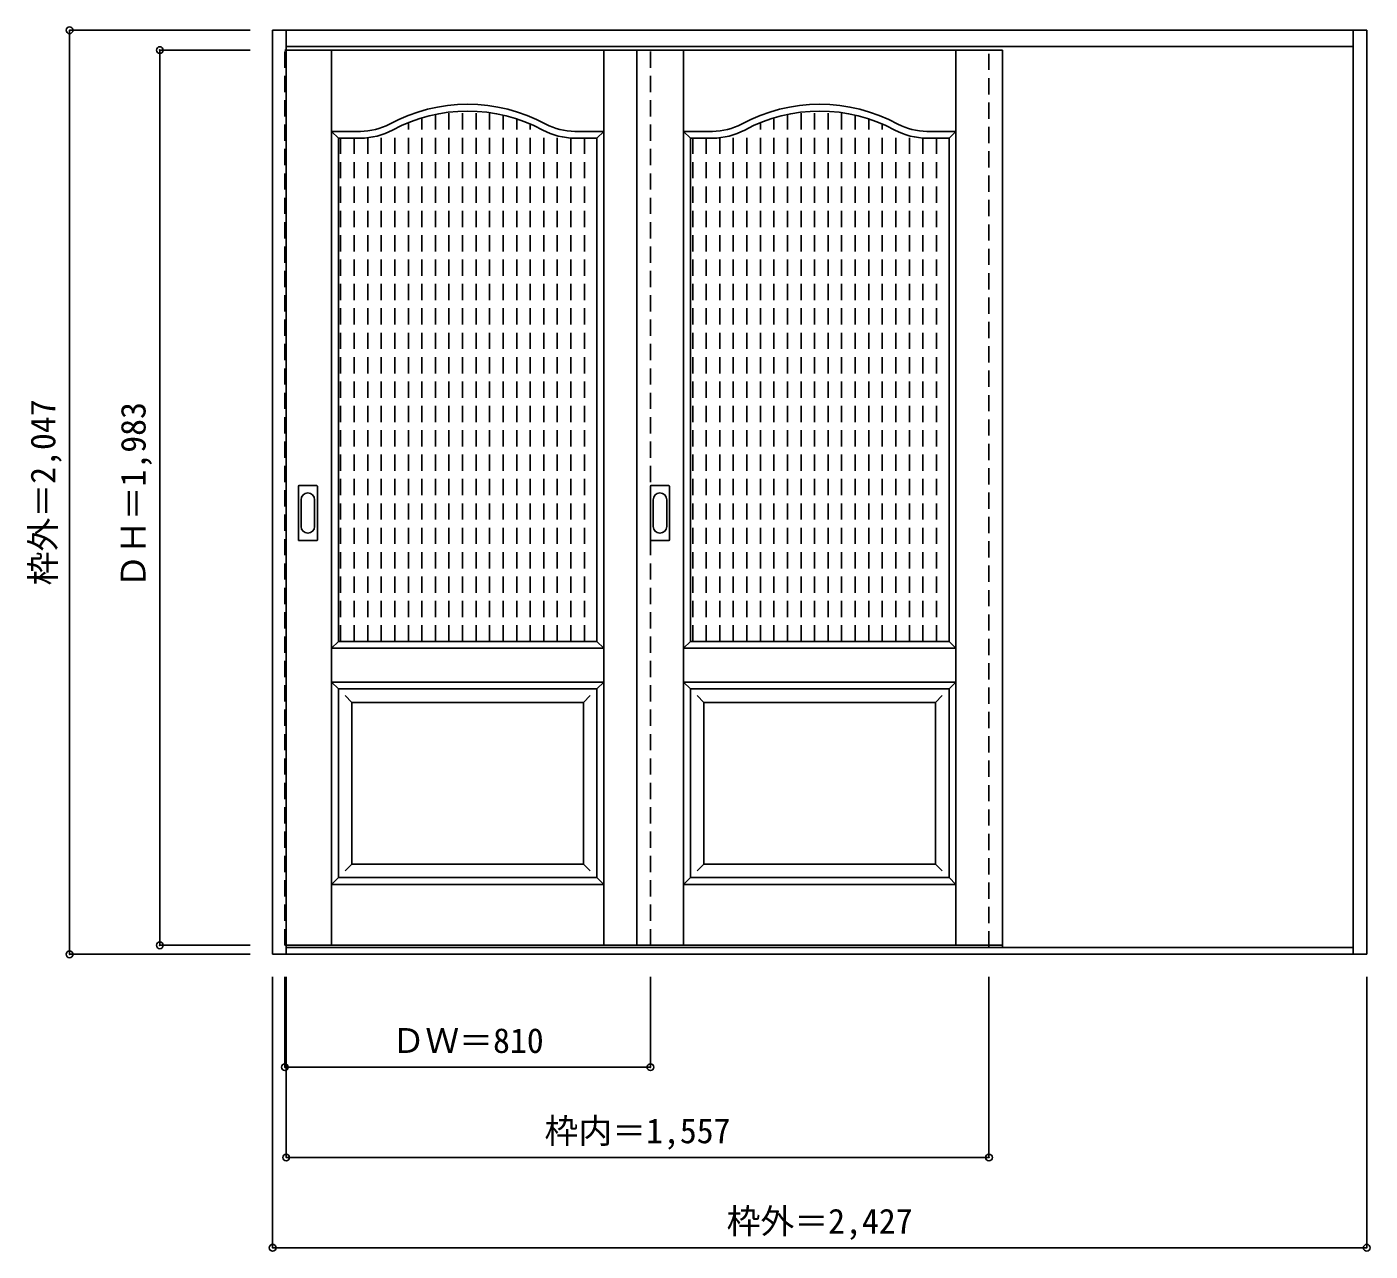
# Model space of a CAD drawing. Units: millimetres, scale not verified. Extents: x -1262 to 1714, y -1555 to 1157.
import ezdxf
from ezdxf.enums import TextEntityAlignment as Align

# ---------------------------------------------------------------- set-up
doc = ezdxf.new("R2010")
doc.units = ezdxf.units.MM
doc.header["$LTSCALE"] = 30
doc.header["$PDMODE"] = 32
doc.header["$PDSIZE"] = 15
doc.linetypes.add('DASHED1', pattern=[1.8, 1.2, -0.6])
doc.layers.add('0-0', color=7, linetype='Continuous')
doc.layers.add('0-1_寸法', color=7, linetype='Continuous')
doc.styles.add('ＭＳ ゴシック', font='')
doc.styles.get('ＭＳ ゴシック').set_extended_font_data('MS Gothic')

msp = doc.modelspace()

# ---------------------------------------------------------------- linework, layer by layer
at = {"layer": '0-0', "color": 3}
for p, q in [((-717.66, -897.12), (-717.66, 1149.88)), ((-717.66, 1149.88), (1706.34, 1149.88)), ((-687.66, -897.12), (-687.66, 1149.88)), ((1676.34, -897.12), (1676.34, 1149.88)), ((1706.34, -897.12), (1706.34, 1149.88)), ((-687.66, 1113.88), (1676.34, 1113.88)), ((-687.66, 1105.88), (899.34, 1105.88)), ((89.34, 1105.88), (89.34, -877.12)), ((0.84, 910.88), (-48.17, 910.88)), ((0.84, -204.12), (0.84, 910.88)), ((780.84, 910.88), (731.83, 910.88)), ((780.84, -204.12), (780.84, 910.88)), ((-660.66, 20.88), (-660.66, 139.88)), ((-620.16, 141.38), (-659.16, 141.38)), ((-618.66, 20.88), (-618.66, 139.88)), ((119.34, 20.88), (119.34, 139.88)), ((159.84, 141.38), (120.84, 141.38)), ((161.34, 20.88), (161.34, 139.88)), ((-659.16, 19.38), (-620.16, 19.38)), ((120.84, 19.38), (159.84, 19.38)), ((-572.16, -204.12), (0.84, -204.12)), ((207.84, -204.12), (780.84, -204.12)), ((0.84, -727.12), (0.84, -309.12)), ((780.84, -727.12), (780.84, -309.12)), ((-572.16, -727.12), (0.84, -727.12)), ((207.84, -727.12), (780.84, -727.12)), ((1676.34, -882.12), (-687.66, -882.12)), ((1706.34, -897.12), (-717.66, -897.12))]:
    msp.add_line(p, q, dxfattribs=at)
at = {"layer": '0-0'}
for p, q in [((-587.16, -877.12), (-587.16, 1105.88)), ((15.84, -877.12), (15.84, 1105.88)), ((192.84, -877.12), (192.84, 1105.88)), ((795.84, -877.12), (795.84, 1105.88)), ((-587.16, 925.88), (-523.15, 925.88)), ((-572.16, 910.88), (-587.16, 925.88)), ((15.84, 925.88), (-48.17, 925.88)), ((0.84, 910.88), (15.84, 925.88)), ((192.84, 925.88), (256.85, 925.88)), ((207.84, 910.88), (192.84, 925.88)), ((795.84, 925.88), (731.83, 925.88)), ((780.84, 910.88), (795.84, 925.88)), ((-654.66, 109.98), (-654.66, 50.78)), ((-624.66, 50.78), (-624.66, 109.98)), ((125.34, 109.98), (125.34, 50.78)), ((155.34, 50.78), (155.34, 109.98)), ((-572.16, -204.12), (-587.16, -219.12)), ((0.84, -204.12), (15.84, -219.12)), ((207.84, -204.12), (192.84, -219.12)), ((780.84, -204.12), (795.84, -219.12)), ((-587.16, -219.12), (15.84, -219.12)), ((192.84, -219.12), (795.84, -219.12)), ((-587.16, -294.12), (15.84, -294.12)), ((-587.16, -294.12), (-572.16, -309.12)), ((15.84, -294.12), (0.84, -309.12)), ((192.84, -294.12), (795.84, -294.12)), ((192.84, -294.12), (207.84, -309.12)), ((795.84, -294.12), (780.84, -309.12)), ((-557.16, -324.12), (-542.16, -339.12)), ((-14.16, -324.12), (-29.16, -339.12)), ((222.84, -324.12), (237.84, -339.12)), ((765.84, -324.12), (750.84, -339.12)), ((-542.16, -339.12), (-29.16, -339.12)), ((-542.16, -697.12), (-542.16, -339.12)), ((237.84, -339.12), (750.84, -339.12)), ((237.84, -697.12), (237.84, -339.12)), ((-542.16, -697.12), (-557.16, -712.12)), ((-29.16, -697.12), (-14.16, -712.12)), ((237.84, -697.12), (222.84, -712.12)), ((750.84, -697.12), (765.84, -712.12)), ((-572.16, -727.12), (-587.16, -742.12)), ((-587.16, -742.12), (15.84, -742.12)), ((0.84, -727.12), (15.84, -742.12)), ((207.84, -727.12), (192.84, -742.12)), ((192.84, -742.12), (795.84, -742.12)), ((780.84, -727.12), (795.84, -742.12))]:
    msp.add_line(p, q, dxfattribs=at)
at = {"layer": '0-0', "color": 4, "linetype": 'DASHED1'}
for p, q in [((119.34, -877.12), (119.34, 1105.88)), ((869.34, -882.12), (869.34, 1113.88)), ((899.34, -882.12), (899.34, 1113.88)), ((-387.04, -204.12), (-387.04, 955.87)), ((-357.04, -204.12), (-357.04, 963.52)), ((-327.04, -204.12), (-327.04, 968.42)), ((-297.04, -204.12), (-297.04, 970.69)), ((-267.04, -204.12), (-267.04, 970.38)), ((-237.04, -204.12), (-237.04, 967.49)), ((-207.04, -204.12), (-207.04, 961.94)), ((-177.04, -204.12), (-177.04, 953.6)), ((392.96, -204.12), (392.96, 955.87)), ((422.96, -204.12), (422.96, 963.52)), ((452.96, -204.12), (452.96, 968.42)), ((482.96, -204.12), (482.96, 970.69)), ((512.96, -204.12), (512.96, 970.38)), ((542.96, -204.12), (542.96, 967.49)), ((572.96, -204.12), (572.96, 961.94)), ((602.96, -204.12), (602.96, 953.6)), ((-447.04, -204.12), (-447.04, 931.45)), ((-417.04, -204.12), (-417.04, 945.28)), ((-147.04, -204.12), (-147.04, 942.26)), ((-117.04, -204.12), (-117.04, 927.63)), ((332.96, -204.12), (332.96, 931.45)), ((362.96, -204.12), (362.96, 945.28)), ((632.96, -204.12), (632.96, 942.26)), ((662.96, -204.12), (662.96, 927.63)), ((-567.04, -204.12), (-567.04, 910.88)), ((-537.04, -204.12), (-537.04, 910.88)), ((-507.04, -204.12), (-507.04, 911.75)), ((-477.04, -204.12), (-477.04, 918.14)), ((-87.04, -204.12), (-87.04, 916)), ((-57.04, -204.12), (-57.04, 911.14)), ((-27.04, -204.12), (-27.04, 910.88)), ((212.96, -204.12), (212.96, 910.88)), ((242.96, -204.12), (242.96, 910.88)), ((272.96, -204.12), (272.96, 911.75)), ((302.96, -204.12), (302.96, 918.14)), ((692.96, -204.12), (692.96, 916)), ((722.96, -204.12), (722.96, 911.14)), ((752.96, -204.12), (752.96, 910.88))]:
    msp.add_line(p, q, dxfattribs=at)
msp.add_lwpolyline([(-687.66, -877.12), (-690.66, -877.12), (-690.66, 1105.88), (-687.66, 1105.88)], dxfattribs=at)
at = {"layer": '0-0', "color": 3}
for points in [[(-687.66, -877.12), (899.34, -877.12), (899.34, 1105.88)], [(-572.16, -204.12), (-572.16, 910.88), (-523.15, 910.88)], [(207.84, -204.12), (207.84, 910.88), (256.85, 910.88)], [(-572.16, -727.12), (-572.16, -309.12), (0.84, -309.12)], [(207.84, -727.12), (207.84, -309.12), (780.84, -309.12)]]:
    msp.add_lwpolyline(points, dxfattribs=at)
at = {"layer": '0-0'}
for points in [[(-542.16, -697.12), (-29.16, -697.12), (-29.16, -339.12)], [(237.84, -697.12), (750.84, -697.12), (750.84, -339.12)]]:
    msp.add_lwpolyline(points, dxfattribs=at)
for centre, radius, start, end in [((-285.66, 620.88), 365, 61.6423, 118.3577), ((494.34, 620.88), 365, 61.6423, 118.3577), ((-523.15, 1060.88), 135, 270, 298.3577), ((-48.17, 1060.88), 135, 241.6423, 270), ((256.85, 1060.88), 135, 270, 298.3577), ((731.83, 1060.88), 135, 241.6423, 270), ((-639.66, 109.98), 15, 0, 180), ((140.34, 109.98), 15, 0, 180), ((-639.66, 50.78), 15, 180, 0), ((140.34, 50.78), 15, 180, 0)]:
    msp.add_arc(centre, radius, start, end, dxfattribs=at)
at = {"layer": '0-0', "color": 3}
for centre, radius, start, end in [((-285.66, 620.88), 350, 61.6423, 118.3577), ((494.34, 620.88), 350, 61.6423, 118.3577), ((-523.15, 1060.88), 150, 270, 298.3577), ((-48.17, 1060.88), 150, 241.6423, 270), ((256.85, 1060.88), 150, 270, 298.3577), ((731.83, 1060.88), 150, 241.6423, 270), ((-659.16, 139.88), 1.5, 90, 180), ((-620.16, 139.88), 1.5, 0, 90), ((120.84, 139.88), 1.5, 90, 180), ((159.84, 139.88), 1.5, 0, 90), ((-659.16, 20.88), 1.5, 180, 270), ((-620.16, 20.88), 1.5, 270, 0), ((120.84, 20.88), 1.5, 180, 270), ((159.84, 20.88), 1.5, 270, 0)]:
    msp.add_arc(centre, radius, start, end, dxfattribs=at)
at = {"layer": '0-1_寸法', "color": 4}
for p, q in [((-1167.66, 1149.88), (-1167.66, -897.12)), ((-1167.66, 1149.88), (-767.66, 1149.88)), ((-967.66, 1105.88), (-767.66, 1105.88)), ((-967.66, 1105.88), (-967.66, -877.12)), ((-967.66, -877.12), (-767.66, -877.12)), ((-1167.66, -897.12), (-767.66, -897.12)), ((-717.66, -1547.12), (-717.66, -947.12)), ((-690.66, -1147.12), (-690.66, -947.12)), ((-687.66, -1347.12), (-687.66, -947.12)), ((119.34, -1147.12), (119.34, -947.12)), ((869.34, -1347.12), (869.34, -947.12)), ((119.34, -1147.12), (-690.66, -1147.12)), ((-687.66, -1347.12), (869.34, -1347.12))]:
    msp.add_line(p, q, dxfattribs=at)
msp.add_lwpolyline([(-717.66, -1547.12), (1706.34, -1547.12), (1706.34, -947.12)], dxfattribs=at)
at = {"layer": '0-1_寸法'}
for p in [(-1167.66, 1149.88), (-967.66, 1105.88), (-1167.66, -897.12), (-967.66, -877.12), (-690.66, -1147.12), (119.34, -1147.12), (-687.66, -1347.12), (869.34, -1347.12), (-717.66, -1547.12), (1706.34, -1547.12)]:
    msp.add_point(p, dxfattribs=at)

# ---------------------------------------------------------------- texts
at = {"layer": '0-1_寸法', "style": 'ＭＳ ゴシック'}
for s, p in [('枠外＝2,047', (-1182.66, -79.87)), ('ＤＨ＝1,983', (-982.66, -85.87))]:
    msp.add_text(s, height=54.99, rotation=90, dxfattribs=at).set_placement(p, align=Align.BOTTOM_LEFT)
for s, p in [('ＤＷ＝810', (-454.41, -1132.12)), ('枠内＝1,557', (-115.41, -1332.12)), ('枠外＝2,427', (288.09, -1532.12))]:
    msp.add_text(s, height=54.99, dxfattribs=at).set_placement(p, align=Align.BOTTOM_LEFT)

doc.saveas('drawing.dxf')
